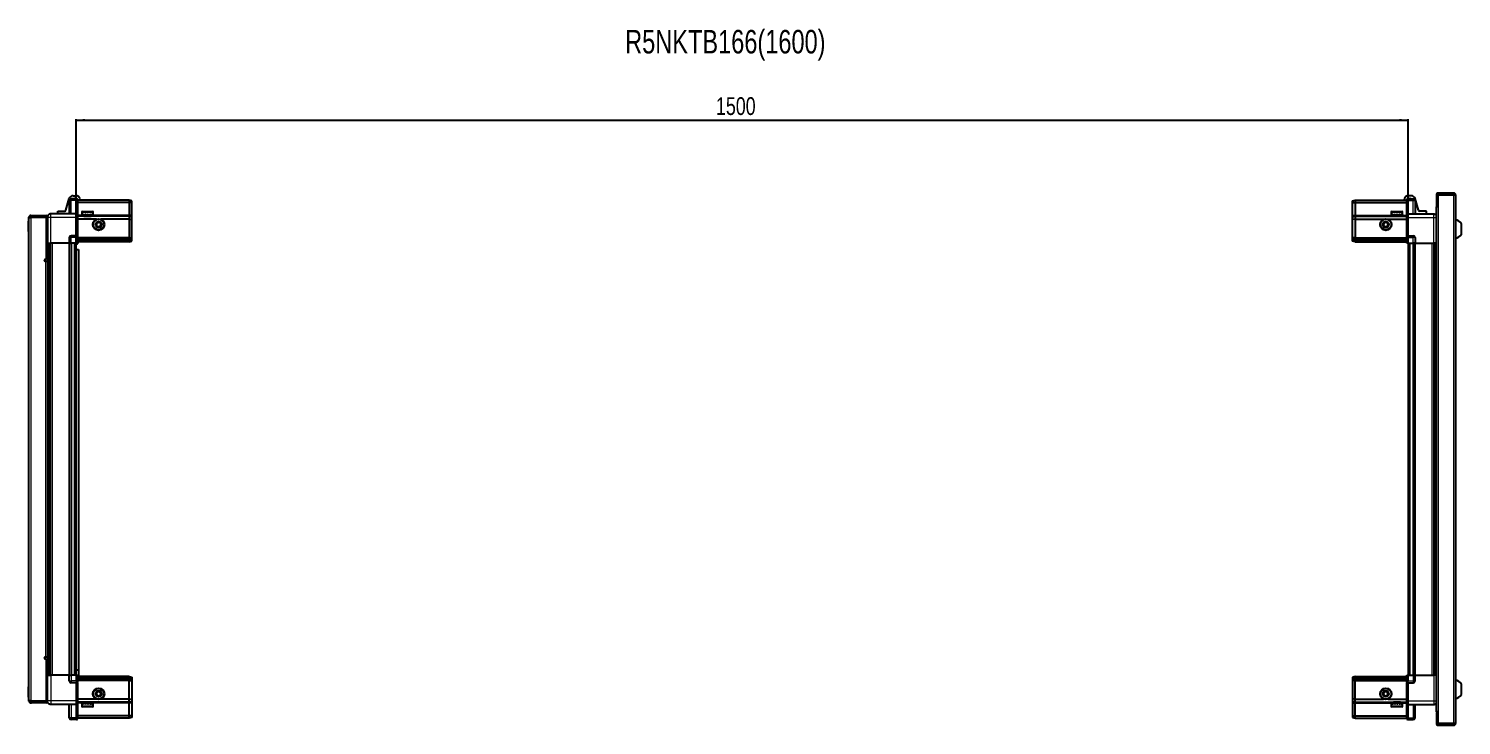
# Model space of a CAD drawing. Header units: millimetres. Extents: x 1132 to 6622, y -737 to 1932.
# Drawn here: x 3138 to 4752, y 1148 to 1932 of the extents above; entities that cross this region are included whole.
import ezdxf

# ---------------------------------------------------------------- set-up
doc = ezdxf.new("R2010")
doc.units = ezdxf.units.MM
doc.layers.add('FORMAT', color=7, linetype='Continuous')
doc.styles.add('SLDTEXTSTYLE0', font='TXT', dxfattribs={"width": 0.75})
doc.dimstyles.new('SLDDIMSTYLE0', dxfattribs={"dimtxt": 20, "dimasz": 10, "dimexe": 0, "dimexo": 0.0625, "dimgap": 5, "dimtad": 2, "dimdec": 1, "dimrnd": 1e-09, "dimzin": 12, "dimdsep": 46, "dimtxsty": 'SLDTEXTSTYLE0', "dimsah": 1, "dimcen": 0.09, "dimadec": 0, "dimazin": 3, "dimtfac": 1, "dimtofl": 0, "dimtmove": 0, "dimatfit": 3, "dimfxl": 0, "dimfrac": 2, "dimtolj": 1, "dimtzin": 12, "dimarcsym": 0})

# ---------------------------------------------------------------- blocks, each defined once
blk = doc.blocks.new('_D_5')
at = {"layer": 'FORMAT'}
for p, q in [((3192.1, 1690.1), (3192.1, 1829.6)), ((3192.1, 1828.6), (4692.1, 1828.6)), ((4692.1, 1690.1), (4692.1, 1829.6))]:
    blk.add_line(p, q, dxfattribs=at)
for points in [[(3192.1, 1828.6), (3202.1, 1827.1), (3202.1, 1830.1)], [(4692.1, 1828.6), (4682.1, 1830.1), (4682.1, 1827.1)]]:
    blk.add_solid(points, dxfattribs=at)
at = {"layer": 'FORMAT', "insert": (3912.6, 1854.4), "char_height": 20, "attachment_point": 1, "style": 'SLDTEXTSTYLE0'}
blk.add_mtext('1500', dxfattribs=at)

msp = doc.modelspace()

# ---------------------------------------------------------------- linework, layer by layer
at = {"color": 7, "linetype": 'Continuous', "lineweight": 25}
for p, q in [((3188.57, 1743.6), (3191.8, 1743.6)), ((4695.64, 1743.6), (4692.42, 1743.6)), ((4723.96, 1744.5), (4723.96, 1732.1)), ((4725.46, 1744.5), (4725.46, 1732.1)), ((4725.96, 1731.6), (4725.96, 1744.5)), ((4725.96, 1744.5), (4743.36, 1744.5)), ((4743.36, 1746.6), (4726.06, 1746.6)), ((4743.36, 1745.1), (4726.06, 1745.1)), ((4743.36, 1745.1), (4743.36, 1746.6)), ((4743.36, 1744.5), (4745.46, 1744.5)), ((4745.46, 1744.5), (4745.46, 1149.7)), ((3180.48, 1727.19), (3184.25, 1740.34)), ((3184.26, 1738.1), (3184.26, 1723.1)), ((3192.26, 1740.1), (3186.26, 1740.1)), ((3192.26, 1740.1), (3192.59, 1740.1)), ((3192.26, 1740.1), (3192.26, 1738.1)), ((3192.26, 1723.3), (3192.26, 1738.1)), ((3192.26, 1723.3), (3192.26, 1738.1)), ((3193.46, 1739.6), (3192.59, 1740.1)), ((3193.46, 1738.1), (3193.46, 1739.6)), ((3251.76, 1738.6), (3193.46, 1738.6)), ((3193.46, 1738.1), (3193.46, 1723.3)), ((3251.76, 1736.1), (3193.46, 1736.1)), ((3196.12, 1740.34), (3196.62, 1738.6)), ((3251.76, 1738.6), (3251.76, 1736.1)), ((3254.76, 1737.8), (3251.76, 1738.6)), ((3251.76, 1736.1), (3251.76, 1721.6)), ((3254.76, 1735.95), (3251.76, 1736.1)), ((3254.76, 1735.95), (3254.76, 1737.8)), ((3254.76, 1721.6), (3254.76, 1735.95)), ((4629.46, 1737.8), (4632.46, 1738.6)), ((4629.46, 1735.95), (4629.46, 1737.8)), ((4629.46, 1735.95), (4632.46, 1736.1)), ((4629.46, 1721.6), (4629.46, 1735.95)), ((4632.46, 1738.6), (4632.46, 1736.1)), ((4632.46, 1738.6), (4690.76, 1738.6)), ((4632.46, 1736.1), (4632.46, 1721.6)), ((4632.46, 1736.1), (4690.76, 1736.1)), ((4688.09, 1740.34), (4687.59, 1738.6)), ((4691.62, 1740.1), (4690.76, 1739.6)), ((4690.76, 1739.6), (4690.76, 1738.1)), ((4690.76, 1723.3), (4690.76, 1738.1)), ((4691.96, 1740.1), (4691.62, 1740.1)), ((4691.96, 1738.1), (4691.96, 1740.1)), ((4691.96, 1740.1), (4697.96, 1740.1)), ((4691.96, 1738.1), (4691.96, 1723.3)), ((4699.96, 1738.1), (4699.96, 1723.1)), ((4703.74, 1727.19), (4699.97, 1740.34)), ((4723.86, 1731.6), (4723.86, 1162.6)), ((4723.86, 1731.6), (4725.96, 1731.6)), ((4723.96, 1732.1), (4725.46, 1732.1)), ((3138.76, 1714.74), (3138.46, 1714.74)), ((3138.46, 1703.17), (3138.46, 1714.74)), ((3140.26, 1719.25), (3138.76, 1719.25)), ((3138.76, 1718.75), (3138.76, 1719.25)), ((3138.76, 1175.45), (3138.76, 1718.75)), ((3140.86, 1719.85), (3140.86, 1721.35)), ((3140.86, 1721.35), (3141.76, 1721.35)), ((3140.86, 1719.85), (3141.76, 1719.85)), ((3140.86, 1719.35), (3158.26, 1719.35)), ((3141.76, 1719.85), (3141.76, 1721.35)), ((3141.76, 1721.35), (3158.26, 1721.35)), ((3141.76, 1719.85), (3158.26, 1719.85)), ((3158.26, 1719.85), (3158.26, 1721.35)), ((3159.76, 1719.35), (3158.26, 1719.35)), ((3158.26, 1719.35), (3158.26, 1671.85)), ((3159.76, 1719.1), (3159.76, 1690.1)), ((3192.26, 1723.1), (3163.26, 1723.1)), ((3171.31, 1723.1), (3171.31, 1726.1)), ((3171.31, 1726.1), (3179.03, 1726.1)), ((3192.26, 1723.1), (3192.26, 1723.3)), ((3192.26, 1723.1), (3193.46, 1723.1)), ((3192.26, 1719.1), (3192.26, 1723.1)), ((3192.26, 1698.8), (3192.26, 1719.1)), ((3193.46, 1723.3), (3193.46, 1723.1)), ((3193.46, 1723.1), (3193.46, 1719.1)), ((3251.76, 1720.6), (3193.46, 1720.6)), ((3193.46, 1719.1), (3193.46, 1698.8)), ((3214.76, 1717.1), (3193.46, 1717.1)), ((3198.26, 1725), (3198.26, 1722.6)), ((3198.26, 1722.6), (3198.26, 1722.1)), ((3198.26, 1722.1), (3198.39, 1722.1)), ((3198.58, 1722.6), (3198.39, 1722.6)), ((3198.39, 1722.6), (3198.39, 1722.1)), ((3198.39, 1722.1), (3198.58, 1722.1)), ((3198.58, 1722.6), (3198.58, 1722.1)), ((3198.58, 1722.1), (3199.11, 1722.1)), ((3199.06, 1725.8), (3206.23, 1725.8)), ((3199.51, 1722.6), (3199.11, 1722.6)), ((3199.11, 1722.6), (3199.11, 1722.1)), ((3199.11, 1722.1), (3199.51, 1722.1)), ((3199.51, 1722.6), (3199.51, 1722.1)), ((3199.51, 1722.1), (3200.38, 1722.1)), ((3200.36, 1722.1), (3200.36, 1722)), ((3200.36, 1722), (3209.16, 1722)), ((3200.95, 1722.6), (3200.38, 1722.6)), ((3200.38, 1722.6), (3200.38, 1722.1)), ((3200.38, 1722.1), (3200.95, 1722.1)), ((3200.76, 1721.6), (3201.45, 1721.12)), ((3200.76, 1721.6), (3205.79, 1721.6)), ((3201.45, 1721.12), (3200.76, 1720.64)), ((3200.76, 1720.64), (3200.76, 1720.6)), ((3200.76, 1720.64), (3205.79, 1720.64)), ((3200.95, 1722.6), (3200.95, 1722.1)), ((3200.95, 1722.1), (3202.08, 1722.1)), ((3201.45, 1721.12), (3205.61, 1721.12)), ((3202.77, 1722.6), (3202.08, 1722.6)), ((3202.08, 1722.6), (3202.08, 1722.1)), ((3202.08, 1722.1), (3202.77, 1722.1)), ((3202.77, 1722.6), (3202.77, 1722.1)), ((3202.77, 1722.1), (3204.04, 1722.1)), ((3204.78, 1722.6), (3204.04, 1722.6)), ((3204.04, 1722.6), (3204.04, 1722.1)), ((3204.04, 1722.1), (3204.27, 1722.1)), ((3204.27, 1722.6), (3204.27, 1722.1)), ((3204.77, 1722.6), (3204.77, 1722.1)), ((3204.77, 1722.1), (3204.78, 1722.1)), ((3204.78, 1722.6), (3204.78, 1722.1)), ((3204.78, 1722.1), (3206.07, 1722.1)), ((3205.61, 1721.12), (3208.07, 1721.12)), ((3205.79, 1721.6), (3208.76, 1721.6)), ((3205.79, 1720.64), (3208.76, 1720.64)), ((3206.79, 1722.6), (3206.07, 1722.6)), ((3206.07, 1722.6), (3206.07, 1722.1)), ((3206.13, 1722.6), (3206.13, 1722.1)), ((3206.13, 1722.1), (3206.79, 1722.1)), ((3206.23, 1725.8), (3210.46, 1725.8)), ((3206.79, 1722.6), (3206.79, 1722.1)), ((3206.79, 1722.1), (3207.97, 1722.1)), ((3208.59, 1722.6), (3207.97, 1722.6)), ((3207.97, 1722.6), (3207.97, 1722.1)), ((3207.97, 1722.1), (3208.59, 1722.1)), ((3208.07, 1721.12), (3208.76, 1721.6)), ((3208.76, 1720.64), (3208.07, 1721.12)), ((3208.59, 1722.6), (3208.59, 1722.1)), ((3208.59, 1722.1), (3209.56, 1722.1)), ((3208.76, 1720.6), (3208.76, 1720.64)), ((3209.16, 1722), (3209.16, 1722.1)), ((3210.03, 1722.6), (3209.56, 1722.6)), ((3209.56, 1722.6), (3209.56, 1722.1)), ((3209.56, 1722.1), (3210.03, 1722.1)), ((3210.03, 1722.6), (3210.03, 1722.1)), ((3210.03, 1722.1), (3210.68, 1722.1)), ((3210.95, 1722.6), (3210.68, 1722.6)), ((3210.68, 1722.6), (3210.68, 1722.1)), ((3210.68, 1722.1), (3210.95, 1722.1)), ((3210.95, 1722.6), (3210.95, 1722.1)), ((3210.95, 1722.1), (3211.22, 1722.1)), ((3211.26, 1722.6), (3211.22, 1722.6)), ((3211.22, 1722.6), (3211.22, 1722.1)), ((3211.22, 1722.1), (3211.26, 1722.1)), ((3211.26, 1722.6), (3211.26, 1725)), ((3211.26, 1722.6), (3211.26, 1722.1)), ((3251.76, 1717.1), (3219.76, 1717.1)), ((3251.76, 1721.6), (3251.76, 1720.6)), ((3251.76, 1720.6), (3251.76, 1717.1)), ((3254.76, 1719.8), (3251.76, 1720.6)), ((3251.76, 1717.1), (3251.76, 1696.6)), ((3251.76, 1717.1), (3254.76, 1716.77)), ((3254.76, 1719.8), (3254.76, 1721.6)), ((3254.76, 1716.77), (3254.76, 1719.8)), ((3254.76, 1696.6), (3254.76, 1716.77)), ((4629.46, 1719.8), (4629.46, 1721.6)), ((4629.46, 1719.8), (4632.46, 1720.6)), ((4629.46, 1716.77), (4629.46, 1719.8)), ((4632.46, 1717.1), (4629.46, 1716.77)), ((4629.46, 1696.6), (4629.46, 1716.77)), ((4632.46, 1721.6), (4632.46, 1720.6)), ((4632.46, 1720.6), (4632.46, 1717.1)), ((4632.46, 1720.6), (4690.76, 1720.6)), ((4632.46, 1717.1), (4632.46, 1696.6)), ((4632.46, 1717.1), (4664.46, 1717.1)), ((4669.46, 1717.1), (4690.76, 1717.1)), ((4672.96, 1725), (4672.96, 1722.1)), ((4672.96, 1722.1), (4672.99, 1722.1)), ((4673.11, 1722.6), (4672.99, 1722.6)), ((4672.99, 1722.6), (4672.99, 1722.1)), ((4672.99, 1722.1), (4673.11, 1722.1)), ((4673.11, 1722.6), (4673.11, 1722.1)), ((4673.11, 1722.1), (4673.52, 1722.1)), ((4673.86, 1722.6), (4673.52, 1722.6)), ((4673.52, 1722.6), (4673.52, 1722.1)), ((4673.52, 1722.1), (4673.86, 1722.1)), ((4673.76, 1725.8), (4685.16, 1725.8)), ((4673.86, 1722.6), (4673.86, 1722.1)), ((4673.86, 1722.1), (4674.64, 1722.1)), ((4675.16, 1722.6), (4674.64, 1722.6)), ((4674.64, 1722.6), (4674.64, 1722.1)), ((4674.64, 1722.1), (4675.16, 1722.1)), ((4675.06, 1722.1), (4675.06, 1722)), ((4675.06, 1722), (4683.86, 1722)), ((4675.16, 1722.6), (4675.16, 1722.1)), ((4675.16, 1722.1), (4676.22, 1722.1)), ((4675.46, 1721.6), (4676.15, 1721.12)), ((4675.46, 1721.6), (4683.46, 1721.6)), ((4676.15, 1721.12), (4675.46, 1720.64)), ((4675.46, 1720.64), (4675.46, 1720.6)), ((4675.46, 1720.64), (4683.46, 1720.64)), ((4676.15, 1721.12), (4682.77, 1721.12)), ((4676.88, 1722.6), (4676.22, 1722.6)), ((4676.22, 1722.6), (4676.22, 1722.1)), ((4676.22, 1722.1), (4676.88, 1722.1)), ((4676.88, 1722.6), (4676.88, 1722.1)), ((4676.88, 1722.1), (4678.12, 1722.1)), ((4678.85, 1722.6), (4678.12, 1722.6)), ((4678.12, 1722.6), (4678.12, 1722.1)), ((4678.12, 1722.1), (4678.55, 1722.1)), ((4678.55, 1722.6), (4678.55, 1722.1)), ((4678.85, 1722.6), (4678.85, 1722.1)), ((4678.85, 1722.1), (4680.15, 1722.1)), ((4680.88, 1722.6), (4680.15, 1722.6)), ((4680.15, 1722.6), (4680.15, 1722.1)), ((4680.42, 1722.6), (4680.42, 1722.1)), ((4680.42, 1722.1), (4680.88, 1722.1)), ((4680.88, 1722.6), (4680.88, 1722.1)), ((4680.88, 1722.1), (4682.11, 1722.1)), ((4682.77, 1722.6), (4682.11, 1722.6)), ((4682.11, 1722.6), (4682.11, 1722.1)), ((4682.11, 1722.1), (4682.77, 1722.1)), ((4682.77, 1722.6), (4682.77, 1722.1)), ((4682.77, 1722.1), (4683.82, 1722.1)), ((4682.77, 1721.12), (4683.46, 1721.6)), ((4683.46, 1720.64), (4682.77, 1721.12)), ((4683.46, 1720.6), (4683.46, 1720.64)), ((4684.34, 1722.6), (4683.82, 1722.6)), ((4683.82, 1722.6), (4683.82, 1722.1)), ((4683.82, 1722.1), (4684.34, 1722.1)), ((4683.86, 1722), (4683.86, 1722.1)), ((4684.34, 1722.6), (4684.34, 1722.1)), ((4684.34, 1722.1), (4685.09, 1722.1)), ((4685.42, 1722.6), (4685.09, 1722.6)), ((4685.09, 1722.6), (4685.09, 1722.1)), ((4685.09, 1722.1), (4685.42, 1722.1)), ((4685.42, 1722.6), (4685.42, 1722.1)), ((4685.42, 1722.1), (4685.82, 1722.1)), ((4685.93, 1722.6), (4685.82, 1722.6)), ((4685.82, 1722.6), (4685.82, 1722.1)), ((4685.82, 1722.1), (4685.93, 1722.1)), ((4685.93, 1722.6), (4685.93, 1722.1)), ((4685.93, 1722.1), (4685.96, 1722.1)), ((4685.96, 1722.1), (4685.96, 1725)), ((4690.76, 1723.1), (4690.76, 1723.3)), ((4691.96, 1723.1), (4690.76, 1723.1)), ((4690.76, 1719.1), (4690.76, 1723.1)), ((4690.76, 1698.8), (4690.76, 1719.1)), ((4691.96, 1723.3), (4691.96, 1723.1)), ((4691.96, 1723.1), (4691.96, 1719.1)), ((4691.96, 1723.1), (4720.96, 1723.1)), ((4691.96, 1719.1), (4691.96, 1698.8)), ((4712.91, 1726.1), (4705.18, 1726.1)), ((4712.91, 1723.1), (4712.91, 1726.1)), ((4752.06, 1700.1), (4752.06, 1712.1)), ((3138.46, 1703.17), (3138.76, 1703.17)), ((3184.26, 1696.6), (3184.26, 1690.1)), ((3192.26, 1698.6), (3186.26, 1698.6)), ((3192.26, 1698.6), (3192.26, 1698.8)), ((3192.26, 1698.6), (3192.26, 1696.6)), ((3192.26, 1698.6), (3193.46, 1698.6)), ((3192.26, 1690.1), (3192.26, 1696.6)), ((3192.26, 1690.1), (3192.26, 1696.6)), ((3192.59, 1690.1), (3192.59, 1696.6)), ((3193.46, 1698.8), (3193.46, 1698.6)), ((3193.46, 1697.93), (3193.46, 1698.6)), ((3193.46, 1697.93), (3193.46, 1690.1)), ((3251.76, 1695.6), (3193.46, 1695.6)), ((3251.76, 1694.6), (3193.46, 1694.6)), ((3251.76, 1696.6), (3251.76, 1695.6)), ((3251.76, 1695.6), (3251.76, 1694.6)), ((3251.76, 1695.6), (3254.76, 1694.8)), ((3251.76, 1694.6), (3251.76, 1693.1)), ((3251.76, 1694.6), (3254.76, 1694.06)), ((3254.76, 1694.8), (3254.76, 1696.6)), ((3254.76, 1694.06), (3254.76, 1694.8)), ((4629.46, 1694.8), (4629.46, 1696.6)), ((4632.46, 1695.6), (4629.46, 1694.8)), ((4629.46, 1694.06), (4629.46, 1694.8)), ((4632.46, 1694.6), (4629.46, 1694.06)), ((4632.46, 1696.6), (4632.46, 1695.6)), ((4632.46, 1695.6), (4632.46, 1694.6)), ((4632.46, 1695.6), (4690.76, 1695.6)), ((4632.46, 1694.6), (4632.46, 1693.1)), ((4632.46, 1694.6), (4690.76, 1694.6)), ((4690.76, 1698.6), (4690.76, 1698.8)), ((4691.96, 1698.6), (4690.76, 1698.6)), ((4690.76, 1698.6), (4690.76, 1697.93)), ((4690.76, 1690.1), (4690.76, 1697.93)), ((4691.62, 1696.6), (4691.62, 1690.1)), ((4691.96, 1698.8), (4691.96, 1698.6)), ((4691.96, 1696.6), (4691.96, 1698.6)), ((4691.96, 1698.6), (4697.96, 1698.6)), ((4691.96, 1696.6), (4691.96, 1698.6)), ((4691.96, 1696.6), (4691.96, 1690.1)), ((4699.96, 1696.6), (4699.96, 1690.1)), ((3158.26, 1692.85), (3159.76, 1692.85)), ((3159.76, 1690.1), (3158.26, 1690.1)), ((3160.41, 1204.1), (3160.41, 1690.1)), ((3162.2, 1690.1), (3162.2, 1204.1)), ((3162.23, 1690.1), (3162.23, 1204.1)), ((3184.26, 1690.1), (3163.26, 1690.1)), ((3184.26, 1690.1), (3186.26, 1690.1)), ((3184.91, 1204.1), (3184.91, 1690.1)), ((3192.26, 1690.1), (3186.26, 1690.1)), ((3192.11, 1204.1), (3192.11, 1690.1)), ((3192.11, 1683.1), (3194.61, 1683.1)), ((3192.26, 1690.1), (3192.59, 1690.1)), ((3192.26, 1690.1), (3192.26, 1690.1)), ((3193.46, 1690.1), (3192.59, 1690.1)), ((3192.59, 1690.1), (3192.59, 1690.1)), ((3251.76, 1693.1), (3193.46, 1693.1)), ((3251.76, 1691.6), (3193.46, 1691.6)), ((3194.61, 1683.1), (3194.61, 1209.6)), ((3251.76, 1693.1), (3254.76, 1693.56)), ((3251.76, 1693.1), (3251.76, 1691.6)), ((3251.76, 1691.6), (3254.76, 1692.41)), ((3254.76, 1693.56), (3254.76, 1694.06)), ((3254.76, 1692.41), (3254.76, 1693.56)), ((4629.46, 1693.56), (4629.46, 1694.06)), ((4629.46, 1692.41), (4629.46, 1693.56)), ((4632.46, 1693.1), (4629.46, 1693.56)), ((4632.46, 1691.6), (4629.46, 1692.41)), ((4632.46, 1693.1), (4690.76, 1693.1)), ((4632.46, 1693.1), (4632.46, 1691.6)), ((4632.46, 1691.6), (4690.76, 1691.6)), ((4691.62, 1690.1), (4690.76, 1690.1)), ((4691.96, 1690.1), (4691.62, 1690.1)), ((4691.96, 1690.1), (4697.96, 1690.1)), ((4692.11, 1690.1), (4692.11, 1204.1)), ((4699.96, 1690.1), (4697.96, 1690.1)), ((4699.31, 1690.1), (4699.31, 1204.1)), ((4699.96, 1690.1), (4720.96, 1690.1)), ((4721.98, 1204.1), (4721.98, 1690.1)), ((4722.02, 1204.1), (4722.02, 1690.1)), ((4723.81, 1690.1), (4723.81, 1204.1)), ((3158.26, 1671.85), (3156.91, 1671.85)), ((3156.91, 1669.85), (3157.66, 1669.85)), ((3157.66, 1669.85), (3159.76, 1669.85)), ((3159.76, 1669.85), (3159.76, 1224.35)), ((3157.66, 1224.35), (3156.91, 1224.35)), ((3156.91, 1222.35), (3158.26, 1222.35)), ((3159.76, 1224.35), (3157.66, 1224.35)), ((3158.26, 1222.35), (3158.26, 1174.85)), ((3159.76, 1204.1), (3158.26, 1204.1)), ((3159.76, 1201.35), (3158.26, 1201.35)), ((3159.76, 1175.1), (3159.76, 1204.1)), ((3184.26, 1204.1), (3163.26, 1204.1)), ((3184.26, 1197.6), (3184.26, 1204.1)), ((3184.26, 1204.1), (3186.26, 1204.1)), ((3192.26, 1204.1), (3186.26, 1204.1)), ((3192.26, 1195.6), (3186.26, 1195.6)), ((3194.61, 1209.6), (3192.11, 1209.6)), ((3192.26, 1197.6), (3192.26, 1204.1)), ((3192.26, 1204.1), (3192.59, 1204.1)), ((3192.26, 1197.6), (3192.26, 1195.6)), ((3192.26, 1197.6), (3192.26, 1195.6)), ((3192.26, 1195.6), (3193.46, 1195.6)), ((3192.26, 1195.4), (3192.26, 1195.6)), ((3192.26, 1175.1), (3192.26, 1195.4)), ((3192.59, 1197.6), (3192.59, 1204.1)), ((3192.59, 1204.1), (3193.46, 1204.1)), ((3193.46, 1204.1), (3193.46, 1196.28)), ((3251.76, 1202.6), (3193.46, 1202.6)), ((3251.76, 1201.1), (3193.46, 1201.1)), ((3251.76, 1199.6), (3193.46, 1199.6)), ((3251.76, 1198.6), (3193.46, 1198.6)), ((3193.46, 1195.6), (3193.46, 1196.28)), ((3193.46, 1195.6), (3193.46, 1195.4)), ((3193.46, 1195.4), (3193.46, 1175.1)), ((3194.61, 1209.6), (3194.61, 1202.6)), ((3251.76, 1201.1), (3251.76, 1202.6)), ((3251.76, 1202.6), (3254.76, 1201.8)), ((3251.76, 1199.6), (3251.76, 1201.1)), ((3251.76, 1201.1), (3254.76, 1200.65)), ((3251.76, 1199.6), (3254.76, 1200.15)), ((3251.76, 1198.6), (3251.76, 1199.6)), ((3251.76, 1198.6), (3254.76, 1199.41)), ((3251.76, 1197.6), (3251.76, 1198.6)), ((3251.76, 1177.1), (3251.76, 1197.6)), ((3254.76, 1201.8), (3254.76, 1200.65)), ((3254.76, 1200.65), (3254.76, 1200.15)), ((3254.76, 1200.15), (3254.76, 1199.41)), ((3254.76, 1199.41), (3254.76, 1197.6)), ((3254.76, 1197.6), (3254.76, 1177.44)), ((4632.46, 1202.6), (4629.46, 1201.8)), ((4629.46, 1201.8), (4629.46, 1200.65)), ((4632.46, 1201.1), (4629.46, 1200.65)), ((4629.46, 1200.65), (4629.46, 1200.15)), ((4632.46, 1199.6), (4629.46, 1200.15)), ((4629.46, 1200.15), (4629.46, 1199.41)), ((4632.46, 1198.6), (4629.46, 1199.41)), ((4629.46, 1199.41), (4629.46, 1197.6)), ((4629.46, 1197.6), (4629.46, 1177.44)), ((4632.46, 1201.1), (4632.46, 1202.6)), ((4632.46, 1202.6), (4690.76, 1202.6)), ((4632.46, 1199.6), (4632.46, 1201.1)), ((4632.46, 1201.1), (4690.76, 1201.1)), ((4632.46, 1199.6), (4690.76, 1199.6)), ((4632.46, 1198.6), (4632.46, 1199.6)), ((4632.46, 1198.6), (4690.76, 1198.6)), ((4632.46, 1197.6), (4632.46, 1198.6)), ((4632.46, 1177.1), (4632.46, 1197.6)), ((4690.76, 1196.28), (4690.76, 1204.1)), ((4690.76, 1204.1), (4691.62, 1204.1)), ((4690.76, 1196.28), (4690.76, 1195.6)), ((4691.96, 1195.6), (4690.76, 1195.6)), ((4690.76, 1195.4), (4690.76, 1195.6)), ((4690.76, 1175.1), (4690.76, 1195.4)), ((4691.62, 1204.1), (4691.62, 1204.1)), ((4691.62, 1204.1), (4691.62, 1197.6)), ((4691.96, 1204.1), (4691.62, 1204.1)), ((4691.96, 1204.1), (4691.96, 1197.6)), ((4691.96, 1204.1), (4691.96, 1204.1)), ((4691.96, 1204.1), (4697.96, 1204.1)), ((4691.96, 1204.1), (4691.96, 1197.6)), ((4691.96, 1195.6), (4691.96, 1197.6)), ((4691.96, 1195.6), (4691.96, 1195.4)), ((4691.96, 1195.6), (4697.96, 1195.6)), ((4691.96, 1195.4), (4691.96, 1175.1)), ((4699.96, 1204.1), (4697.96, 1204.1)), ((4699.96, 1197.6), (4699.96, 1204.1)), ((4699.96, 1204.1), (4720.96, 1204.1)), ((4752.06, 1182.1), (4752.06, 1194.1)), ((3138.76, 1191.04), (3138.46, 1191.04)), ((3138.46, 1181.36), (3138.46, 1191.04)), ((3138.46, 1179.47), (3138.46, 1181.36)), ((3138.46, 1179.47), (3138.76, 1179.47)), ((3138.76, 1174.95), (3138.76, 1175.45)), ((3140.26, 1174.95), (3138.76, 1174.95)), ((3158.26, 1174.85), (3140.86, 1174.85)), ((3140.86, 1174.35), (3140.86, 1172.85)), ((3140.86, 1174.35), (3141.76, 1174.35)), ((3140.86, 1172.85), (3141.76, 1172.85)), ((3158.26, 1174.35), (3141.76, 1174.35)), ((3141.76, 1174.35), (3141.76, 1172.85)), ((3158.26, 1172.85), (3141.76, 1172.85)), ((3158.26, 1174.85), (3159.76, 1174.85)), ((3158.26, 1174.35), (3158.26, 1172.85)), ((3192.26, 1171.1), (3163.26, 1171.1)), ((3184.26, 1156.1), (3184.26, 1171.1)), ((3192.26, 1171.1), (3192.26, 1175.1)), ((3192.26, 1171.1), (3193.46, 1171.1)), ((3192.26, 1170.9), (3192.26, 1171.1)), ((3192.26, 1156.1), (3192.26, 1170.9)), ((3214.76, 1177.1), (3193.46, 1177.1)), ((3193.46, 1175.1), (3193.46, 1171.1)), ((3251.76, 1173.6), (3193.46, 1173.6)), ((3193.46, 1171.1), (3193.46, 1170.9)), ((3193.46, 1170.9), (3193.46, 1156.1)), ((3198.26, 1172.1), (3198.26, 1169.2)), ((3198.35, 1172.1), (3198.26, 1172.1)), ((3198.35, 1171.6), (3198.35, 1172.1)), ((3198.52, 1172.1), (3198.35, 1172.1)), ((3198.35, 1171.6), (3198.52, 1171.6)), ((3198.52, 1171.6), (3198.52, 1172.1)), ((3199.01, 1172.1), (3198.52, 1172.1)), ((3199.01, 1171.6), (3199.01, 1172.1)), ((3199.39, 1172.1), (3199.01, 1172.1)), ((3199.01, 1171.6), (3199.39, 1171.6)), ((3199.21, 1168.4), (3199.06, 1168.4)), ((3210.46, 1168.4), (3199.21, 1168.4)), ((3199.39, 1171.6), (3199.39, 1172.1)), ((3200.23, 1172.1), (3199.39, 1172.1)), ((3200.23, 1171.6), (3200.23, 1172.1)), ((3200.79, 1172.1), (3200.23, 1172.1)), ((3200.23, 1171.6), (3200.79, 1171.6)), ((3200.36, 1172.2), (3200.36, 1172.1)), ((3205.76, 1172.2), (3200.36, 1172.2)), ((3200.76, 1173.6), (3200.76, 1173.57)), ((3200.76, 1173.57), (3201.45, 1173.09)), ((3200.86, 1173.57), (3200.76, 1173.57)), ((3201.45, 1173.09), (3200.76, 1172.6)), ((3200.86, 1172.6), (3200.76, 1172.6)), ((3200.79, 1171.6), (3200.79, 1172.1)), ((3201.89, 1172.1), (3200.79, 1172.1)), ((3208.76, 1173.57), (3200.86, 1173.57)), ((3208.76, 1172.6), (3200.86, 1172.6)), ((3201.53, 1173.09), (3201.45, 1173.09)), ((3208.07, 1173.09), (3201.53, 1173.09)), ((3201.89, 1171.6), (3201.89, 1172.1)), ((3202.57, 1172.1), (3201.89, 1172.1)), ((3201.89, 1171.6), (3202.57, 1171.6)), ((3202.57, 1171.6), (3202.57, 1172.1)), ((3203.84, 1172.1), (3202.57, 1172.1)), ((3203.84, 1171.6), (3203.84, 1172.1)), ((3204.13, 1172.1), (3203.84, 1172.1)), ((3203.84, 1171.6), (3204.57, 1171.6)), ((3204.13, 1171.6), (3204.13, 1172.1)), ((3204.57, 1171.6), (3204.57, 1172.1)), ((3205.87, 1172.1), (3204.57, 1172.1)), ((3209.16, 1172.2), (3205.76, 1172.2)), ((3205.87, 1171.6), (3205.87, 1172.1)), ((3205.87, 1171.6), (3206.59, 1171.6)), ((3206, 1171.6), (3206, 1172.1)), ((3206.59, 1172.1), (3206, 1172.1)), ((3206.59, 1171.6), (3206.59, 1172.1)), ((3207.79, 1172.1), (3206.59, 1172.1)), ((3207.79, 1171.6), (3207.79, 1172.1)), ((3208.43, 1172.1), (3207.79, 1172.1)), ((3207.79, 1171.6), (3208.43, 1171.6)), ((3208.07, 1173.09), (3208.76, 1173.57)), ((3208.76, 1172.6), (3208.07, 1173.09)), ((3208.43, 1171.6), (3208.43, 1172.1)), ((3209.42, 1172.1), (3208.43, 1172.1)), ((3208.76, 1173.57), (3208.76, 1173.6)), ((3209.16, 1172.1), (3209.16, 1172.2)), ((3209.42, 1171.6), (3209.42, 1172.1)), ((3209.9, 1172.1), (3209.42, 1172.1)), ((3209.42, 1171.6), (3209.9, 1171.6)), ((3209.9, 1171.6), (3209.9, 1172.1)), ((3210.59, 1172.1), (3209.9, 1172.1)), ((3210.59, 1171.6), (3210.59, 1172.1)), ((3210.88, 1172.1), (3210.59, 1172.1)), ((3210.59, 1171.6), (3210.88, 1171.6)), ((3210.88, 1171.6), (3210.88, 1172.1)), ((3211.19, 1172.1), (3210.88, 1172.1)), ((3211.19, 1171.6), (3211.19, 1172.1)), ((3211.25, 1172.1), (3211.19, 1172.1)), ((3211.19, 1171.6), (3211.25, 1171.6)), ((3211.25, 1171.6), (3211.25, 1172.1)), ((3211.26, 1172.1), (3211.25, 1172.1)), ((3211.26, 1169.2), (3211.26, 1172.1)), ((3251.76, 1177.1), (3219.76, 1177.1)), ((3251.76, 1177.1), (3254.76, 1177.44)), ((3251.76, 1173.6), (3251.76, 1177.1)), ((3254.76, 1174.41), (3251.76, 1173.6)), ((3251.76, 1172.6), (3251.76, 1173.6)), ((3251.76, 1158.1), (3251.76, 1172.6)), ((3254.76, 1177.44), (3254.76, 1174.41)), ((3254.76, 1174.41), (3254.76, 1172.6)), ((3254.76, 1172.6), (3254.76, 1158.26)), ((4632.46, 1177.1), (4629.46, 1177.44)), ((4629.46, 1177.44), (4629.46, 1174.41)), ((4629.46, 1174.41), (4632.46, 1173.6)), ((4629.46, 1174.41), (4629.46, 1172.6)), ((4629.46, 1172.6), (4629.46, 1158.26)), ((4632.46, 1177.1), (4664.46, 1177.1)), ((4632.46, 1173.6), (4632.46, 1177.1)), ((4632.46, 1173.6), (4690.76, 1173.6)), ((4632.46, 1172.6), (4632.46, 1173.6)), ((4632.46, 1158.1), (4632.46, 1172.6)), ((4669.46, 1177.1), (4690.76, 1177.1)), ((4672.96, 1172.1), (4672.96, 1169.2)), ((4672.98, 1172.1), (4672.96, 1172.1)), ((4672.98, 1171.6), (4672.98, 1172.1)), ((4673.07, 1172.1), (4672.98, 1172.1)), ((4672.98, 1171.6), (4673.07, 1171.6)), ((4673.07, 1171.6), (4673.07, 1172.1)), ((4673.45, 1172.1), (4673.07, 1172.1)), ((4673.45, 1171.6), (4673.45, 1172.1)), ((4673.76, 1172.1), (4673.45, 1172.1)), ((4673.45, 1171.6), (4673.76, 1171.6)), ((4673.76, 1171.6), (4673.76, 1172.1)), ((4674.5, 1172.1), (4673.76, 1172.1)), ((4685.16, 1168.4), (4673.76, 1168.4)), ((4674.5, 1171.6), (4674.5, 1172.1)), ((4675.01, 1172.1), (4674.5, 1172.1)), ((4674.5, 1171.6), (4675.01, 1171.6)), ((4675.01, 1171.6), (4675.01, 1172.1)), ((4676.05, 1172.1), (4675.01, 1172.1)), ((4675.06, 1172.2), (4675.06, 1172.1)), ((4683.86, 1172.2), (4675.06, 1172.2)), ((4675.46, 1173.6), (4675.46, 1173.57)), ((4675.46, 1173.57), (4676.15, 1173.09)), ((4683.46, 1173.57), (4675.46, 1173.57)), ((4676.15, 1173.09), (4675.46, 1172.6)), ((4683.46, 1172.6), (4675.46, 1172.6)), ((4676.05, 1171.6), (4676.05, 1172.1)), ((4676.7, 1172.1), (4676.05, 1172.1)), ((4676.05, 1171.6), (4676.7, 1171.6)), ((4682.77, 1173.09), (4676.15, 1173.09)), ((4676.7, 1171.6), (4676.7, 1172.1)), ((4677.92, 1172.1), (4676.7, 1172.1)), ((4677.92, 1171.6), (4677.92, 1172.1)), ((4678.42, 1172.1), (4677.92, 1172.1)), ((4677.92, 1171.6), (4678.65, 1171.6)), ((4678.42, 1171.6), (4678.42, 1172.1)), ((4678.65, 1171.6), (4678.65, 1172.1)), ((4679.95, 1172.1), (4678.65, 1172.1)), ((4679.95, 1171.6), (4679.95, 1172.1)), ((4679.95, 1171.6), (4680.68, 1171.6)), ((4680.29, 1171.6), (4680.29, 1172.1)), ((4680.68, 1172.1), (4680.29, 1172.1)), ((4680.68, 1171.6), (4680.68, 1172.1)), ((4681.93, 1172.1), (4680.68, 1172.1)), ((4681.93, 1171.6), (4681.93, 1172.1)), ((4682.59, 1172.1), (4681.93, 1172.1)), ((4681.93, 1171.6), (4682.59, 1171.6)), ((4682.59, 1171.6), (4682.59, 1172.1)), ((4683.67, 1172.1), (4682.59, 1172.1)), ((4682.77, 1173.09), (4683.46, 1173.57)), ((4683.46, 1172.6), (4682.77, 1173.09)), ((4683.46, 1173.57), (4683.46, 1173.6)), ((4683.67, 1171.6), (4683.67, 1172.1)), ((4684.2, 1172.1), (4683.67, 1172.1)), ((4683.67, 1171.6), (4684.2, 1171.6)), ((4683.86, 1172.1), (4683.86, 1172.2)), ((4684.2, 1171.6), (4684.2, 1172.1)), ((4684.99, 1172.1), (4684.2, 1172.1)), ((4684.99, 1171.6), (4684.99, 1172.1)), ((4685.34, 1172.1), (4684.99, 1172.1)), ((4684.99, 1171.6), (4685.34, 1171.6)), ((4685.34, 1171.6), (4685.34, 1172.1)), ((4685.77, 1172.1), (4685.34, 1172.1)), ((4685.77, 1171.6), (4685.77, 1172.1)), ((4685.91, 1172.1), (4685.77, 1172.1)), ((4685.77, 1171.6), (4685.91, 1171.6)), ((4685.91, 1171.6), (4685.91, 1172.1)), ((4685.96, 1172.1), (4685.91, 1172.1)), ((4685.96, 1169.2), (4685.96, 1172.1)), ((4690.76, 1171.1), (4690.76, 1175.1)), ((4691.96, 1171.1), (4690.76, 1171.1)), ((4690.76, 1170.9), (4690.76, 1171.1)), ((4690.76, 1156.1), (4690.76, 1170.9)), ((4691.96, 1175.1), (4691.96, 1171.1)), ((4691.96, 1171.1), (4691.96, 1170.9)), ((4691.96, 1171.1), (4720.96, 1171.1)), ((4691.96, 1170.9), (4691.96, 1156.1)), ((4691.96, 1170.9), (4691.96, 1156.1)), ((4699.96, 1156.1), (4699.96, 1171.1)), ((4725.96, 1162.6), (4723.86, 1162.6)), ((4723.96, 1162.1), (4725.46, 1162.1)), ((4723.96, 1162.1), (4723.96, 1149.7)), ((4725.46, 1162.1), (4725.46, 1149.7)), ((4725.96, 1149.7), (4725.96, 1162.6)), ((3192.26, 1154.1), (3186.26, 1154.1)), ((3192.26, 1156.1), (3192.26, 1154.1)), ((3192.26, 1154.1), (3192.59, 1154.1)), ((3192.26, 1154.1), (3192.26, 1154.1)), ((3192.26, 1154.1), (3192.59, 1154.1)), ((3192.59, 1154.1), (3193.46, 1154.6)), ((3192.59, 1154.1), (3193.46, 1154.6)), ((3251.76, 1158.1), (3193.46, 1158.1)), ((3193.46, 1154.6), (3193.46, 1156.1)), ((3251.76, 1155.6), (3193.46, 1155.6)), ((3254.76, 1158.26), (3251.76, 1158.1)), ((3251.76, 1155.6), (3251.76, 1158.1)), ((3254.76, 1156.41), (3251.76, 1155.6)), ((3254.76, 1158.26), (3254.76, 1156.41)), ((4629.46, 1158.26), (4632.46, 1158.1)), ((4629.46, 1158.26), (4629.46, 1156.41)), ((4629.46, 1156.41), (4632.46, 1155.6)), ((4632.46, 1158.1), (4690.76, 1158.1)), ((4632.46, 1155.6), (4632.46, 1158.1)), ((4632.46, 1155.6), (4690.76, 1155.6)), ((4690.76, 1156.1), (4690.76, 1154.6)), ((4690.76, 1154.6), (4691.62, 1154.1)), ((4691.96, 1154.1), (4691.62, 1154.1)), ((4691.96, 1154.1), (4691.96, 1156.1)), ((4691.96, 1154.1), (4697.96, 1154.1)), ((4743.36, 1149.7), (4725.96, 1149.7)), ((4726.06, 1149.1), (4743.36, 1149.1)), ((4726.06, 1147.6), (4743.36, 1147.6)), ((4745.46, 1149.7), (4743.36, 1149.7)), ((4743.36, 1149.1), (4743.36, 1147.6))]:
    msp.add_line(p, q, dxfattribs=at)
at = {"color": 8, "linetype": 'Continuous', "lineweight": 18}
for p, q in [((4725.46, 1744.5), (4723.96, 1744.5)), ((4726.06, 1745.1), (4726.06, 1746.6)), ((4743.36, 1744.5), (4743.36, 1149.7)), ((3186.26, 1738.1), (3184.26, 1738.1)), ((3186.26, 1738.1), (3186.26, 1740.1)), ((3186.26, 1723.1), (3186.26, 1738.1)), ((3192.26, 1738.1), (3186.26, 1738.1)), ((3192.26, 1738.1), (3193.46, 1738.1)), ((4691.96, 1738.1), (4690.76, 1738.1)), ((4691.96, 1738.1), (4697.96, 1738.1)), ((4697.96, 1738.1), (4697.96, 1740.1)), ((4697.96, 1723.1), (4697.96, 1738.1)), ((4697.96, 1738.1), (4699.96, 1738.1)), ((4725.96, 1731.6), (4725.96, 1162.6)), ((3140.86, 1719.35), (3140.86, 1174.85)), ((3163.26, 1690.1), (3163.26, 1719.1)), ((3192.26, 1719.1), (3163.26, 1719.1)), ((3192.26, 1723.3), (3193.46, 1723.3)), ((3192.26, 1719.1), (3193.46, 1719.1)), ((3200.76, 1721.6), (3193.46, 1721.6)), ((3198.26, 1725), (3206.43, 1725)), ((3206.43, 1725), (3211.26, 1725)), ((3251.76, 1721.6), (3208.76, 1721.6)), ((3254.76, 1721.6), (3251.76, 1721.6)), ((4629.46, 1721.6), (4632.46, 1721.6)), ((4632.46, 1721.6), (4675.46, 1721.6)), ((4672.96, 1725), (4685.96, 1725)), ((4683.46, 1721.6), (4690.76, 1721.6)), ((4690.76, 1723.3), (4691.96, 1723.3)), ((4691.96, 1719.1), (4690.76, 1719.1)), ((4691.96, 1719.1), (4720.96, 1719.1)), ((4720.96, 1690.1), (4720.96, 1719.1)), ((3184.26, 1696.6), (3186.26, 1696.6)), ((3186.26, 1696.6), (3186.26, 1698.6)), ((3186.26, 1690.1), (3186.26, 1696.6)), ((3192.26, 1696.6), (3186.26, 1696.6)), ((3192.26, 1698.8), (3193.46, 1698.8)), ((3192.26, 1696.6), (3192.59, 1696.6)), ((3251.76, 1696.6), (3193.46, 1696.6)), ((3251.76, 1696.6), (3254.76, 1696.6)), ((4632.46, 1696.6), (4629.46, 1696.6)), ((4632.46, 1696.6), (4690.76, 1696.6)), ((4690.76, 1698.8), (4691.96, 1698.8)), ((4691.96, 1696.6), (4691.62, 1696.6)), ((4691.96, 1696.6), (4697.96, 1696.6)), ((4697.96, 1696.6), (4697.96, 1698.6)), ((4699.96, 1696.6), (4697.96, 1696.6)), ((4697.96, 1690.1), (4697.96, 1696.6)), ((3159.76, 1669.85), (3159.76, 1690.1)), ((3160.99, 1690.1), (3160.99, 1204.1)), ((3163.44, 1204.1), (3163.44, 1690.1)), ((3164.85, 1690.1), (3164.85, 1204.1)), ((3184.26, 1204.1), (3184.26, 1690.1)), ((3186.91, 1204.1), (3186.91, 1690.1)), ((3190.11, 1204.1), (3190.11, 1690.1)), ((3192.26, 1690.1), (3192.59, 1690.1)), ((4694.11, 1690.1), (4694.11, 1204.1)), ((4697.31, 1690.1), (4697.31, 1204.1)), ((4699.96, 1690.1), (4699.96, 1204.1)), ((4719.36, 1204.1), (4719.36, 1690.1)), ((4720.77, 1690.1), (4720.77, 1204.1)), ((4723.22, 1204.1), (4723.22, 1690.1)), ((3157.66, 1224.35), (3157.66, 1669.85)), ((3159.76, 1204.1), (3159.76, 1224.35)), ((3163.26, 1204.1), (3163.26, 1175.1)), ((3184.26, 1197.6), (3186.26, 1197.6)), ((3186.26, 1204.1), (3186.26, 1197.6)), ((3186.26, 1197.6), (3186.26, 1195.6)), ((3192.26, 1197.6), (3186.26, 1197.6)), ((3192.26, 1197.6), (3192.59, 1197.6)), ((3193.46, 1195.4), (3192.26, 1195.4)), ((3251.76, 1197.6), (3193.46, 1197.6)), ((3251.76, 1197.6), (3254.76, 1197.6)), ((4632.46, 1197.6), (4629.46, 1197.6)), ((4632.46, 1197.6), (4690.76, 1197.6)), ((4691.96, 1195.4), (4690.76, 1195.4)), ((4691.96, 1204.1), (4691.62, 1204.1)), ((4691.96, 1197.6), (4691.62, 1197.6)), ((4691.96, 1197.6), (4697.96, 1197.6)), ((4697.96, 1204.1), (4697.96, 1197.6)), ((4699.96, 1197.6), (4697.96, 1197.6)), ((4697.96, 1197.6), (4697.96, 1195.6)), ((4720.96, 1204.1), (4720.96, 1175.1)), ((3192.26, 1175.1), (3163.26, 1175.1)), ((3186.26, 1171.1), (3186.26, 1156.1)), ((3192.26, 1175.1), (3193.46, 1175.1)), ((3193.46, 1170.9), (3192.26, 1170.9)), ((3200.76, 1172.6), (3193.46, 1172.6)), ((3198.43, 1169.2), (3198.26, 1169.2)), ((3211.26, 1169.2), (3198.43, 1169.2)), ((3251.76, 1172.6), (3208.76, 1172.6)), ((3254.76, 1172.6), (3251.76, 1172.6)), ((4629.46, 1172.6), (4632.46, 1172.6)), ((4632.46, 1172.6), (4675.46, 1172.6)), ((4685.96, 1169.2), (4672.96, 1169.2)), ((4683.46, 1172.6), (4690.76, 1172.6)), ((4691.96, 1175.1), (4690.76, 1175.1)), ((4691.96, 1170.9), (4690.76, 1170.9)), ((4691.96, 1175.1), (4720.96, 1175.1)), ((4697.96, 1171.1), (4697.96, 1156.1)), ((3186.26, 1156.1), (3184.26, 1156.1)), ((3186.26, 1156.1), (3186.26, 1154.1)), ((3192.26, 1156.1), (3186.26, 1156.1)), ((3192.26, 1156.1), (3193.46, 1156.1)), ((4691.96, 1156.1), (4690.76, 1156.1)), ((4691.96, 1156.1), (4697.96, 1156.1)), ((4697.96, 1156.1), (4699.96, 1156.1)), ((4697.96, 1156.1), (4697.96, 1154.1)), ((4725.46, 1149.7), (4723.96, 1149.7)), ((4726.06, 1149.1), (4726.06, 1147.6))]:
    msp.add_line(p, q, dxfattribs=at)
at = {"color": 7, "linetype": 'Continuous', "lineweight": 25}
for centre, radius in [((3217.26, 1711.1), 6.5), ((3217.26, 1711.1), 3.46), ((4666.96, 1711.1), 6.5), ((4666.96, 1711.1), 3.46), ((3217.26, 1183.1), 6.5), ((3217.26, 1183.1), 3.46), ((4666.96, 1183.1), 6.5), ((4666.96, 1183.1), 3.46)]:
    msp.add_circle(centre, radius, dxfattribs=at)
at = {"color": 8, "linetype": 'Continuous', "lineweight": 18}
for centre in [(3217.26, 1711.1), (4666.96, 1711.1), (3217.26, 1183.1), (4666.96, 1183.1)]:
    msp.add_circle(centre, 5.7, dxfattribs=at)
at = {"color": 7, "linetype": 'Continuous', "lineweight": 25}
for centre, radius, start, end in [((3188.57, 1739.1), 4.5, 90, 164), ((3191.8, 1739.1), 4.5, 16, 90), ((4692.42, 1739.1), 4.5, 90, 164), ((4695.64, 1739.1), 4.5, 16, 90), ((4726.06, 1744.5), 2.1, 90, 180), ((4726.06, 1744.5), 0.6, 90, 180), ((4743.36, 1744.5), 2.1, 0, 90), ((4743.36, 1744.5), 0.6, 0, 90), ((3179.03, 1727.6), 1.5, 270, 344), ((3186.26, 1738.1), 2, 90, 180), ((3190.21, 1738.7), 1.9, 47.4631, 132.5369), ((4694.01, 1738.7), 1.9, 47.4631, 132.5369), ((4697.96, 1738.1), 2, 360, 90), ((4705.18, 1727.6), 1.5, 196, 270), ((3140.76, 1718.85), 0.5, 90, 117.52901), ((3158.16, 1719.25), 0.6, 9.59407, 90), ((3158.16, 1719.25), 2.1, 32.2369, 87.2706), ((3199.06, 1725), 0.8, 90, 180), ((3200.36, 1721.6), 0.4, 0, 90), ((3209.16, 1721.6), 0.4, 90, 180), ((3210.46, 1725), 0.8, 0, 90), ((3217.26, 1711.1), 2.5, 161.00659, 221.00659), ((3217.26, 1711.1), 2.5, 101.00659, 161.00659), ((3217.26, 1711.1), 2.5, 41.00659, 101.00659), ((3217.26, 1711.1), 2.5, 341.00659, 41.00659), ((4666.96, 1711.1), 2.5, 120.74103, 180.74103), ((4666.96, 1711.1), 2.5, 180.74103, 240.74103), ((4666.96, 1711.1), 2.5, 60.74103, 120.74103), ((4666.96, 1711.1), 2.5, 0.74103, 60.74103), ((4666.96, 1711.1), 2.5, 300.74103, 0.74103), ((4673.76, 1725), 0.8, 90, 180), ((4675.06, 1721.6), 0.4, 0, 90), ((4683.86, 1721.6), 0.4, 90, 180), ((4685.16, 1725), 0.8, 0, 90), ((4742.43, 1705.08), 11.91, 36.1266, 75.29965), ((3186.26, 1696.6), 2, 90, 180), ((3217.26, 1711.1), 2.5, 221.00659, 281.00659), ((3217.26, 1711.1), 2.5, 281.00659, 341.00659), ((4666.96, 1711.1), 2.5, 240.74103, 300.74103), ((4697.96, 1696.6), 2, 0, 90), ((4742.43, 1707.13), 11.91, 284.70035, 323.8734), ((3189.61, 1692.75), 5, 300, 346.70293), ((3156.91, 1670.85), 1, 90, 270), ((3156.91, 1223.35), 1, 90, 270), ((3186.26, 1197.6), 2, 180, 270), ((4697.96, 1197.6), 2, 270, 0), ((4742.43, 1187.08), 11.91, 36.1266, 75.29965), ((3217.26, 1183.1), 2.5, 127.98423, 187.98423), ((3217.26, 1183.1), 2.5, 187.98423, 247.98423), ((3217.26, 1183.1), 2.5, 67.98423, 127.98423), ((3217.26, 1183.1), 2.5, 247.98423, 307.98423), ((3217.26, 1183.1), 2.5, 7.98423, 67.98423), ((3217.26, 1183.1), 2.5, 307.98423, 7.98423), ((4666.96, 1183.1), 2.5, 155.91157, 215.91157), ((4666.96, 1183.1), 2.5, 95.91157, 155.91157), ((4666.96, 1183.1), 2.5, 215.91157, 275.91157), ((4666.96, 1183.1), 2.5, 35.91157, 95.91157), ((4666.96, 1183.1), 2.5, 275.91157, 335.91157), ((4666.96, 1183.1), 2.5, 335.91157, 35.91157), ((4742.43, 1189.13), 11.91, 284.70035, 323.8734), ((3140.76, 1175.35), 0.5, 243.29122, 270), ((3158.16, 1174.95), 0.6, 270, 350.40593), ((3158.16, 1174.95), 2.1, 272.7294, 327.8305), ((3199.06, 1169.2), 0.8, 180, 270), ((3200.36, 1172.6), 0.4, 270, 0), ((3209.16, 1172.6), 0.4, 180, 270), ((3210.46, 1169.2), 0.8, 270, 0), ((4673.76, 1169.2), 0.8, 180, 270), ((4675.06, 1172.6), 0.4, 270, 0), ((4683.86, 1172.6), 0.4, 180, 270), ((4685.16, 1169.2), 0.8, 270, 0), ((3186.26, 1156.1), 2, 180, 270), ((4697.96, 1156.1), 2, 270, 0), ((4726.06, 1149.7), 2.1, 180, 270), ((4726.06, 1149.7), 0.6, 180, 270), ((4743.36, 1149.7), 2.1, 270, 0), ((4743.36, 1149.7), 0.6, 270, 0)]:
    msp.add_arc(centre, radius, start, end, dxfattribs=at)
for centre, start_param, end_param in [((3196.06, 1696.6), 2.4188584, 3.1415927), ((4688.16, 1696.6), 0, 0.7227342), ((3196.06, 1197.6), 3.1415927, 3.8643269), ((4688.16, 1197.6), 5.5604511, 6.2831853)]:
    msp.add_ellipse(centre, major_axis=(3.46, 0), ratio=0.5773503, start_param=start_param, end_param=end_param, dxfattribs=at)
for points, knots in [([(3140.86, 1721.35), (3140.6, 1721.33), (3140.11, 1721.28), (3139.47, 1720.88), (3139, 1720.32), (3138.78, 1719.75), (3138.76, 1719.38), (3138.76, 1719.25)], [0, 0, 0, 0, 0.2302553, 0.4485219, 0.6667858, 0.8850496, 1, 1, 1, 1]), ([(3138.76, 1718.75), (3138.78, 1718.8), (3138.84, 1718.89), (3139.23, 1719.02), (3139.79, 1719.15), (3140.37, 1719.27), (3140.73, 1719.33), (3140.86, 1719.35)], [0, 0, 0, 0, 0.2302553, 0.4485219, 0.6667858, 0.8850496, 1, 1, 1, 1]), ([(3163.26, 1723.1), (3162.82, 1723.06), (3162.14, 1722.99), (3161.32, 1722.55), (3160.76, 1722.1), (3160.31, 1721.54), (3159.88, 1720.72), (3159.8, 1720.04), (3159.76, 1719.6)], [0, 0, 0, 0, 0.2394568, 0.3683607, 0.5, 0.6316393, 0.7605432, 1, 1, 1, 1]), ([(3159.76, 1719.6), (3159.76, 1719.6), (3159.76, 1719.58), (3159.76, 1719.47), (3159.76, 1719.3), (3159.76, 1719.17), (3159.76, 1719.1)], [0, 0, 0, 0, 0.2493943, 0.5003335, 0.7501667, 1, 1, 1, 1]), ([(3214.42, 1710.55), (3214.59, 1711.04), (3214.91, 1711.95), (3215.22, 1712.86), (3215.36, 1713.28)], [0, 0, 0, 0, 0.5346859, 1, 1, 1, 1]), ([(3216.32, 1708.37), (3216.09, 1708.63), (3215.55, 1709.26), (3214.9, 1710.01), (3214.51, 1710.46), (3214.42, 1710.55)], [0, 0, 0, 0, 0.3629006, 0.8668753, 1, 1, 1, 1]), ([(3215.36, 1713.28), (3215.87, 1713.38), (3216.82, 1713.57), (3217.76, 1713.75), (3218.2, 1713.83)], [0, 0, 0, 0, 0.5346859, 1, 1, 1, 1]), ([(3218.2, 1713.83), (3218.28, 1713.74), (3218.67, 1713.29), (3219.32, 1712.54), (3219.86, 1711.92), (3220.09, 1711.66)], [0, 0, 0, 0, 0.13312467, 0.63709944, 1, 1, 1, 1]), ([(3220.09, 1711.66), (3219.92, 1711.17), (3219.61, 1710.26), (3219.3, 1709.35), (3219.15, 1708.93)], [0, 0, 0, 0, 0.5346859, 1, 1, 1, 1]), ([(4664.44, 1712.52), (4664.88, 1712.78), (4665.71, 1713.27), (4666.54, 1713.76), (4666.92, 1713.99)], [0, 0, 0, 0, 0.5346859, 1, 1, 1, 1]), ([(4664.48, 1709.63), (4664.47, 1709.75), (4664.47, 1710.35), (4664.45, 1711.35), (4664.44, 1712.17), (4664.44, 1712.52)], [0, 0, 0, 0, 0.1331247, 0.6370994, 1, 1, 1, 1]), ([(4666.92, 1713.99), (4667.37, 1713.74), (4668.21, 1713.27), (4669.05, 1712.8), (4669.44, 1712.58)], [0, 0, 0, 0, 0.5346859, 1, 1, 1, 1]), ([(4669.44, 1712.58), (4669.44, 1712.24), (4669.45, 1711.41), (4669.47, 1710.42), (4669.47, 1709.82), (4669.48, 1709.69)], [0, 0, 0, 0, 0.3629006, 0.8668753, 1, 1, 1, 1]), ([(4720.96, 1723.1), (4721.4, 1723.06), (4722.08, 1722.99), (4722.89, 1722.55), (4723.44, 1722.11), (4723.72, 1721.74), (4723.86, 1721.56)], [0, 0, 0, 0, 0.3842982, 0.5911726, 0.8024372, 1, 1, 1, 1]), ([(3219.15, 1708.93), (3218.65, 1708.83), (3217.7, 1708.64), (3216.76, 1708.46), (3216.32, 1708.37)], [0, 0, 0, 0, 0.5346859, 1, 1, 1, 1]), ([(4666.99, 1708.22), (4666.54, 1708.47), (4665.7, 1708.94), (4664.87, 1709.41), (4664.48, 1709.63)], [0, 0, 0, 0, 0.5346859, 1, 1, 1, 1]), ([(4669.48, 1709.69), (4669.03, 1709.43), (4668.2, 1708.94), (4667.38, 1708.45), (4666.99, 1708.22)], [0, 0, 0, 0, 0.5346859, 1, 1, 1, 1]), ([(3159.76, 1690.1), (3159.8, 1690.1), (3159.87, 1690.1), (3160.48, 1690.1), (3161.36, 1690.1), (3162.35, 1690.1), (3163, 1690.1), (3163.26, 1690.1)], [0, 0, 0, 0, 0.2146939, 0.4293877, 0.6440816, 0.8587754, 1, 1, 1, 1]), ([(4723.81, 1690.1), (4723.77, 1690.1), (4723.55, 1690.1), (4722.83, 1690.1), (4721.87, 1690.1), (4721.22, 1690.1), (4720.96, 1690.1)], [0, 0, 0, 0, 0.0717073, 0.4209791, 0.7702508, 1, 1, 1, 1]), ([(3159.76, 1204.1), (3159.8, 1204.1), (3159.87, 1204.1), (3160.48, 1204.1), (3161.36, 1204.1), (3162.35, 1204.1), (3163, 1204.1), (3163.26, 1204.1)], [0, 0, 0, 0, 0.21469386, 0.42938772, 0.64408158, 0.85877544, 1, 1, 1, 1]), ([(4723.81, 1204.1), (4723.77, 1204.1), (4723.55, 1204.1), (4722.83, 1204.1), (4721.87, 1204.1), (4721.22, 1204.1), (4720.96, 1204.1)], [0, 0, 0, 0, 0.0717073, 0.4209791, 0.7702508, 1, 1, 1, 1]), ([(3214.58, 1184.19), (3214.99, 1184.5), (3215.75, 1185.1), (3216.5, 1185.69), (3216.86, 1185.96)], [0, 0, 0, 0, 0.5346859, 1, 1, 1, 1]), ([(3214.98, 1181.33), (3214.96, 1181.45), (3214.88, 1182.04), (3214.74, 1183.03), (3214.63, 1183.85), (3214.58, 1184.19)], [0, 0, 0, 0, 0.13312467, 0.63709944, 1, 1, 1, 1]), ([(3217.66, 1180.25), (3217.18, 1180.44), (3216.29, 1180.8), (3215.4, 1181.16), (3214.98, 1181.33)], [0, 0, 0, 0, 0.5346859, 1, 1, 1, 1]), ([(3216.86, 1185.96), (3217.33, 1185.77), (3218.23, 1185.41), (3219.12, 1185.05), (3219.53, 1184.88)], [0, 0, 0, 0, 0.53468586, 1, 1, 1, 1]), ([(3219.93, 1182.02), (3219.53, 1181.7), (3218.77, 1181.11), (3218.01, 1180.52), (3217.66, 1180.25)], [0, 0, 0, 0, 0.5346859, 1, 1, 1, 1]), ([(3219.53, 1184.88), (3219.58, 1184.54), (3219.69, 1183.72), (3219.83, 1182.74), (3219.92, 1182.15), (3219.93, 1182.02)], [0, 0, 0, 0, 0.3629006, 0.8668753, 1, 1, 1, 1]), ([(4664.09, 1182.81), (4664.3, 1183.28), (4664.69, 1184.16), (4665.08, 1185.03), (4665.26, 1185.44)], [0, 0, 0, 0, 0.5346859, 1, 1, 1, 1]), ([(4665.78, 1180.47), (4665.48, 1180.89), (4664.91, 1181.67), (4664.35, 1182.45), (4664.09, 1182.81)], [0, 0, 0, 0, 0.5346859, 1, 1, 1, 1]), ([(4665.26, 1185.44), (4665.61, 1185.48), (4666.43, 1185.56), (4667.42, 1185.67), (4668.01, 1185.73), (4668.14, 1185.74)], [0, 0, 0, 0, 0.3629006, 0.8668753, 1, 1, 1, 1]), ([(4668.65, 1180.77), (4668.53, 1180.75), (4667.93, 1180.69), (4666.94, 1180.59), (4666.12, 1180.5), (4665.78, 1180.47)], [0, 0, 0, 0, 0.13312467, 0.63709944, 1, 1, 1, 1]), ([(4668.14, 1185.74), (4668.44, 1185.32), (4669, 1184.54), (4669.57, 1183.76), (4669.83, 1183.4)], [0, 0, 0, 0, 0.5346859, 1, 1, 1, 1]), ([(4669.83, 1183.4), (4669.62, 1182.93), (4669.22, 1182.05), (4668.83, 1181.17), (4668.65, 1180.77)], [0, 0, 0, 0, 0.5346859, 1, 1, 1, 1]), ([(3140.86, 1174.85), (3140.6, 1174.9), (3140.11, 1174.99), (3139.47, 1175.12), (3139, 1175.25), (3138.78, 1175.37), (3138.76, 1175.43), (3138.76, 1175.45)], [0, 0, 0, 0, 0.2302553, 0.4485219, 0.6667858, 0.8850496, 1, 1, 1, 1]), ([(3138.76, 1174.95), (3138.78, 1174.7), (3138.84, 1174.21), (3139.23, 1173.57), (3139.79, 1173.1), (3140.37, 1172.88), (3140.73, 1172.86), (3140.86, 1172.85)], [0, 0, 0, 0, 0.2302553, 0.4485219, 0.6667858, 0.8850496, 1, 1, 1, 1]), ([(3159.76, 1174.6), (3159.76, 1174.61), (3159.76, 1174.62), (3159.76, 1174.74), (3159.76, 1174.91), (3159.76, 1175.04), (3159.76, 1175.1)], [0, 0, 0, 0, 0.2493943, 0.5003335, 0.7501667, 1, 1, 1, 1]), ([(3163.26, 1171.1), (3162.82, 1171.15), (3162.14, 1171.22), (3161.32, 1171.66), (3160.76, 1172.11), (3160.31, 1172.67), (3159.88, 1173.49), (3159.8, 1174.16), (3159.76, 1174.6)], [0, 0, 0, 0, 0.2394568, 0.3683607, 0.5, 0.6316393, 0.7605432, 1, 1, 1, 1]), ([(4720.96, 1171.1), (4721.4, 1171.15), (4722.08, 1171.22), (4722.89, 1171.66), (4723.44, 1172.1), (4723.72, 1172.47), (4723.86, 1172.65)], [0, 0, 0, 0, 0.3842982, 0.5911726, 0.8024372, 1, 1, 1, 1])]:
    msp.add_open_spline(points, degree=3, knots=knots, dxfattribs=at)
for points in [[(3140.86, 1719.85), (3140.78, 1719.85), (3140.62, 1719.83), (3140.42, 1719.69), (3140.28, 1719.49), (3140.27, 1719.33), (3140.26, 1719.25)], [(3140.26, 1174.95), (3140.27, 1174.88), (3140.28, 1174.72), (3140.42, 1174.52), (3140.62, 1174.38), (3140.78, 1174.36), (3140.86, 1174.35)]]:
    msp.add_open_spline(points, degree=3, dxfattribs=at)
at = {"color": 8, "linetype": 'Continuous', "lineweight": 18}
for points, knots in [([(3163.26, 1719.1), (3162.82, 1719.1), (3162.14, 1719.1), (3161.32, 1719.1), (3160.76, 1719.1), (3160.31, 1719.1), (3159.88, 1719.1), (3159.8, 1719.1), (3159.76, 1719.1)], [0, 0, 0, 0, 0.23945684, 0.36836066, 0.5, 0.63163934, 0.76054316, 1, 1, 1, 1]), ([(4720.96, 1719.1), (4721.4, 1719.1), (4722.08, 1719.1), (4722.89, 1719.1), (4723.44, 1719.1), (4723.72, 1719.1), (4723.86, 1719.1)], [0, 0, 0, 0, 0.3842982, 0.5911726, 0.8024372, 1, 1, 1, 1]), ([(3163.26, 1175.1), (3162.82, 1175.1), (3162.14, 1175.1), (3161.32, 1175.1), (3160.76, 1175.1), (3160.31, 1175.1), (3159.88, 1175.1), (3159.8, 1175.1), (3159.76, 1175.1)], [0, 0, 0, 0, 0.2394568, 0.3683607, 0.5, 0.6316393, 0.7605432, 1, 1, 1, 1]), ([(4720.96, 1175.1), (4721.4, 1175.1), (4722.08, 1175.1), (4722.89, 1175.1), (4723.44, 1175.1), (4723.72, 1175.1), (4723.86, 1175.1)], [0, 0, 0, 0, 0.38429816, 0.59117259, 0.8024372, 1, 1, 1, 1])]:
    msp.add_open_spline(points, degree=3, knots=knots, dxfattribs=at)
for points in [[(3163.26, 1719.1), (3163.26, 1719.63), (3163.26, 1720.68), (3163.26, 1722), (3163.26, 1722.92), (3163.26, 1723.04), (3163.26, 1723.1)], [(4720.96, 1719.1), (4720.96, 1719.63), (4720.96, 1720.68), (4720.96, 1722), (4720.96, 1722.92), (4720.96, 1723.04), (4720.96, 1723.1)], [(3163.26, 1175.1), (3163.26, 1174.58), (3163.26, 1173.53), (3163.26, 1172.21), (3163.26, 1171.28), (3163.26, 1171.16), (3163.26, 1171.1)], [(4720.96, 1175.1), (4720.96, 1174.58), (4720.96, 1173.53), (4720.96, 1172.21), (4720.96, 1171.28), (4720.96, 1171.16), (4720.96, 1171.1)]]:
    msp.add_open_spline(points, degree=3, dxfattribs=at)

# ---------------------------------------------------------------- texts
at = {"layer": 'FORMAT', "insert": (3810.27, 1930.12), "char_height": 26.4583, "attachment_point": 1, "style": 'SLDTEXTSTYLE0'}
msp.add_mtext('R5NKTB166(1600)', dxfattribs=at)

# ---------------------------------------------------------------- dimensions: what is measured, and where the dimension line sits
at = {"layer": 'FORMAT'}
dim = msp.add_linear_dim(base=(4692.11, 1828.6), p1=(3192.11, 1690.1), p2=(4692.11, 1690.1), angle=0, dimstyle='SLDDIMSTYLE0', dxfattribs=at)
dim.commit()
dim.dimension.update_dxf_attribs({"geometry": '_D_5', "text_midpoint": (3942.11, 1828.6), "dimtype": 160})

doc.saveas('drawing.dxf')
